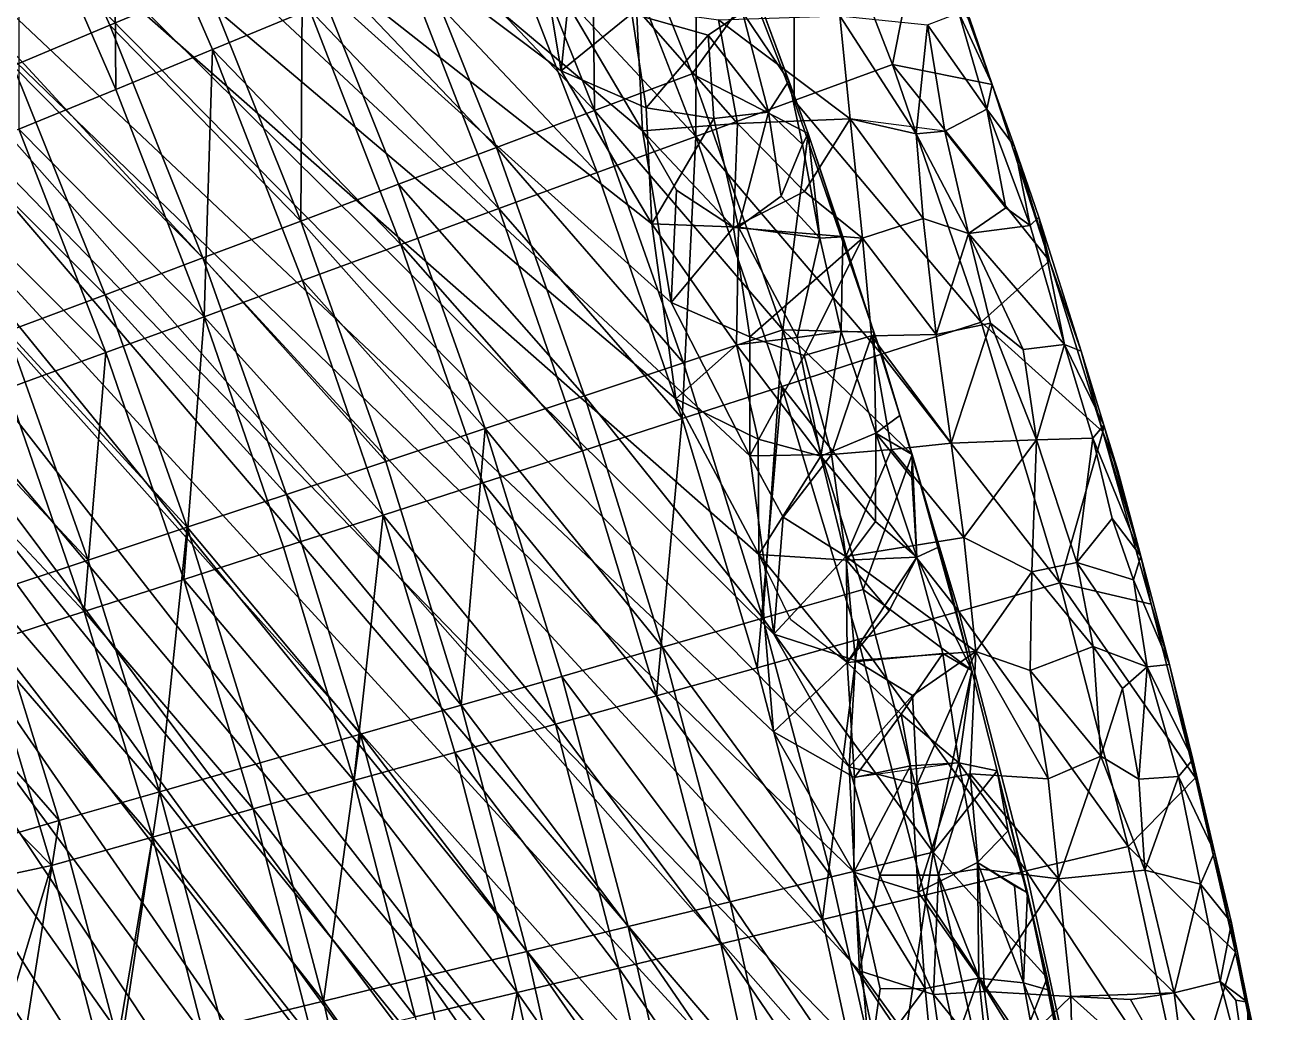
# Model space of a CAD drawing. Header units: metres. Extents: x -30 to 13953, y 0 to 4840.
# Drawn here: x 13558.2 to 13916.6, y 2838.6 to 3122.6 of the extents above; entities that cross this region are included whole.
import ezdxf

# ---------------------------------------------------------------- set-up
doc = ezdxf.new("R2010")
doc.units = ezdxf.units.M
doc.layers.add('SCOCCA', color=7, linetype='Continuous')

msp = doc.modelspace()

# ---------------------------------------------------------------- linework, layer by layer
at = {"layer": 'SCOCCA'}
for points in [[(13025, 3690, 1250), (13846.4, 2399.1, 1367), (13025, 1150, 1250)], [(13025, 3690, 1250), (13709.6, 3136.6, 1347.5), (13735.8, 3092.2, 1351.7)], [(13025, 3690, 1250), (13735.8, 3092.2, 1351.7), (13744, 3042.8, 1352.4)], [(13025, 3690, 1250), (13744, 3042.8, 1352.4), (13766.7, 2998.7, 1356.1)], [(13025, 3690, 1250), (13766.7, 2998.7, 1356.1), (13773.6, 2947.3, 1356.6)], [(13025, 3690, 1250), (13773.6, 2947.3, 1356.6), (13795.2, 2909.2, 1360.5)], [(13025, 3690, 1250), (13798.2, 2850.5, 1360.1), (13808.7, 2801.7, 1361.6)], [(13025, 3690, 1250), (13808.7, 2801.7, 1361.6), (13825.8, 2753.2, 1364.5)], [(13025, 3690, 1250), (13795.2, 2909.2, 1360.5), (13798.2, 2850.5, 1360.1)], [(13025, 3690, 1250), (13832.4, 2653.8, 1365), (13837.8, 2604.1, 1365.7)], [(13025, 3690, 1250), (13837.8, 2604.1, 1365.7), (13847.3, 2561.8, 1367.4)], [(13025, 3690, 1250), (13832.9, 2695.7, 1365.3), (13832.4, 2653.8, 1365)], [(13025, 3690, 1250), (13825.8, 2753.2, 1364.5), (13832.9, 2695.7, 1365.3)], [(13025, 3690, 1250), (13846.2, 2454.6, 1366.9), (13846.4, 2399.1, 1367)], [(13025, 3690, 1250), (13844.7, 2504.5, 1366.7), (13846.2, 2454.6, 1366.9)], [(13025, 3690, 1250), (13847.3, 2561.8, 1367.4), (13844.7, 2504.5, 1366.7)], [(13021.1, 3629, 1305), (13021.1, 1211, 1305), (13838.8, 2419.9, 1421.4)], [(13021.1, 3629, 1305), (13712.4, 3109.4, 1403.4), (13704.2, 3158.2, 1403.3)], [(13021.1, 3629, 1305), (13738.5, 3065.4, 1408.1), (13712.4, 3109.4, 1403.4)], [(13021.1, 3629, 1305), (13745.4, 3015.1, 1408.2), (13738.5, 3065.4, 1408.1)], [(13021.1, 3629, 1305), (13769.3, 2970.3, 1412.5), (13745.4, 3015.1, 1408.2)], [(13021.1, 3629, 1305), (13773.5, 2919.2, 1412.2), (13769.3, 2970.3, 1412.5)], [(13021.1, 3629, 1305), (13796.6, 2878.9, 1417.4), (13773.5, 2919.2, 1412.2)], [(13021.1, 3629, 1305), (13806.4, 2773.1, 1416.8), (13801.2, 2824.1, 1416.5)], [(13021.1, 3629, 1305), (13830, 2722.4, 1422.4), (13806.4, 2773.1, 1416.8)], [(13021.1, 3629, 1305), (13801.2, 2824.1, 1416.5), (13796.6, 2878.9, 1417.4)], [(13021.1, 3629, 1305), (13838.8, 2419.9, 1421.4), (13838, 2475.4, 1421.3)], [(13021.1, 3629, 1305), (13838, 2475.4, 1421.3), (13835.9, 2525.3, 1421)], [(13021.1, 3629, 1305), (13835.9, 2525.3, 1421), (13835.5, 2576, 1421.2)], [(13021.1, 3629, 1305), (13835.5, 2576, 1421.2), (13833.3, 2629.9, 1421.1)], [(13021.1, 3629, 1305), (13833.3, 2629.9, 1421.1), (13829.8, 2665.5, 1420.8)], [(13021.1, 3629, 1305), (13829.8, 2665.5, 1420.8), (13830, 2722.4, 1422.4)], [(13582.6, 3122.6, 2825.1), (13554.8, 3110.9, 3055.3), (13553.1, 3188.5, 2825.1)], [(13610.3, 3134.3, 2595), (13582.6, 3122.6, 2825.1), (13553.1, 3188.5, 2825.1)], [(13779.3, 3184.3, 1679.1), (13751.4, 3172.9, 1909.4), (13779.4, 3100.9, 1909.4)], [(13807.7, 3111.3, 1679.1), (13779.3, 3184.3, 1679.1), (13779.4, 3100.9, 1909.4)], [(13807.7, 3111.3, 1679.1), (13817.1, 3158.6, 1473.4), (13779.3, 3184.3, 1679.1)], [(13583.7, 3181, 3061.2), (13556.3, 3168.5, 3291.6), (13584.3, 3104.1, 3291.6)], [(13612.1, 3115.6, 3061.2), (13583.7, 3181, 3061.2), (13584.3, 3104.1, 3291.6)], [(13640, 3127.1, 2830.9), (13583.7, 3181, 3061.2), (13612.1, 3115.6, 3061.2)], [(13721.1, 3181.2, 1674.5), (13722, 3098, 1904.7), (13693.4, 3169.5, 1904.7)], [(13750.1, 3108.6, 1674.5), (13722, 3098, 1904.7), (13721.1, 3181.2, 1674.5)], [(13750.1, 3108.6, 1674.5), (13721.1, 3181.2, 1674.5), (13767.9, 3133.5, 1472.7)], [(13751.4, 3172.9, 1909.4), (13723.6, 3161.4, 2139.8), (13751.1, 3090.5, 2139.8)], [(13779.4, 3100.9, 1909.4), (13751.4, 3172.9, 1909.4), (13751.1, 3090.5, 2139.8)], [(13722, 3098, 1904.7), (13665.7, 3157.7, 2134.8), (13693.4, 3169.5, 1904.7)], [(13584.3, 3104.1, 3291.6), (13556.3, 3168.5, 3291.6), (13556.4, 3092.7, 3521.9)], [(13751.1, 3090.5, 2139.8), (13723.6, 3161.4, 2139.8), (13695.7, 3150, 2370.1)], [(13704.2, 3158.2, 1403.3), (13712.4, 3109.4, 1403.4), (13715.1, 3135.3, 1404.9)], [(13807.7, 3111.3, 1679.1), (13836.4, 3105.5, 1481.2), (13817.1, 3158.6, 1473.4)], [(13829.9, 3124.6, 1469.8), (13817.1, 3158.6, 1473.4), (13836.4, 3105.5, 1481.2)], [(13693.8, 3087.4, 2134.8), (13638, 3146, 2364.9), (13665.7, 3157.7, 2134.8)], [(13722, 3098, 1904.7), (13693.8, 3087.4, 2134.8), (13665.7, 3157.7, 2134.8)], [(13722.8, 3080.2, 2370.1), (13695.7, 3150, 2370.1), (13667.8, 3138.5, 2600.5)], [(13751.1, 3090.5, 2139.8), (13695.7, 3150, 2370.1), (13722.8, 3080.2, 2370.1)], [(13638, 3146, 2364.9), (13637.5, 3066.2, 2595), (13610.3, 3134.3, 2595)], [(13665.6, 3076.8, 2364.9), (13637.5, 3066.2, 2595), (13638, 3146, 2364.9)], [(13693.8, 3087.4, 2134.8), (13665.6, 3076.8, 2364.9), (13638, 3146, 2364.9)], [(13694.5, 3069.8, 2600.5), (13667.8, 3138.5, 2600.5), (13640, 3127.1, 2830.9)], [(13722.8, 3080.2, 2370.1), (13667.8, 3138.5, 2600.5), (13694.5, 3069.8, 2600.5)], [(13734.1, 3127.4, 1352.9), (13735.8, 3092.2, 1351.7), (13709.6, 3136.6, 1347.5)], [(13637.5, 3066.2, 2595), (13582.6, 3122.6, 2825.1), (13610.3, 3134.3, 2595)], [(13732.7, 3125.9, 1412.3), (13715.1, 3135.3, 1404.9), (13712.4, 3109.4, 1403.4)], [(13750.1, 3108.6, 1674.5), (13767.9, 3133.5, 1472.7), (13783.4, 3091.4, 1474.3)], [(13764.6, 3126.3, 1446.9), (13777.9, 3106.6, 1469), (13767.9, 3133.5, 1472.7)], [(13777.9, 3106.6, 1469), (13783.4, 3091.4, 1474.3), (13767.9, 3133.5, 1472.7)], [(13666.3, 3059.5, 2830.9), (13640, 3127.1, 2830.9), (13612.1, 3115.6, 3061.2)], [(13694.5, 3069.8, 2600.5), (13640, 3127.1, 2830.9), (13666.3, 3059.5, 2830.9)], [(13736.8, 3098.8, 1410.2), (13732.7, 3125.9, 1412.3), (13712.4, 3109.4, 1403.4)], [(13764.6, 3126.3, 1446.9), (13732.7, 3125.9, 1412.3), (13754.7, 3119.7, 1427)], [(13736.8, 3098.8, 1410.2), (13754.7, 3119.7, 1427), (13732.7, 3125.9, 1412.3)], [(13763.1, 3094.3, 1360.8), (13735.8, 3092.2, 1351.7), (13734.1, 3127.4, 1352.9)], [(13763.1, 3094.3, 1360.8), (13734.1, 3127.4, 1352.9), (13757.7, 3124.1, 1361.9)], [(13754.7, 3119.7, 1427), (13772, 3097.5, 1441.5), (13764.6, 3126.3, 1446.9)], [(13772, 3097.5, 1441.5), (13777.9, 3106.6, 1469), (13764.6, 3126.3, 1446.9)], [(13817.8, 3122.7, 1420.5), (13826.8, 3126.1, 1449.7), (13834.8, 3098.4, 1443.1)], [(13834.8, 3098.4, 1443.1), (13826.8, 3126.1, 1449.7), (13836.4, 3105.5, 1481.2)], [(13836.4, 3105.5, 1481.2), (13826.8, 3126.1, 1449.7), (13829.9, 3124.6, 1469.8)], [(13609.3, 3055.6, 2825.1), (13554.8, 3110.9, 3055.3), (13582.6, 3122.6, 2825.1)], [(13637.5, 3066.2, 2595), (13609.3, 3055.6, 2825.1), (13582.6, 3122.6, 2825.1)], [(13792.6, 3125.3, 1387.6), (13795.5, 3095.6, 1381.4), (13757.7, 3124.1, 1361.9)], [(13795.5, 3095.6, 1381.4), (13763.1, 3094.3, 1360.8), (13757.7, 3124.1, 1361.9)], [(13792.6, 3125.3, 1387.6), (13814.5, 3091.3, 1399.1), (13795.5, 3095.6, 1381.4)], [(13817.8, 3122.7, 1420.5), (13814.5, 3091.3, 1399.1), (13792.6, 3125.3, 1387.6)], [(13817.8, 3122.7, 1420.5), (13822.8, 3092.1, 1412.1), (13814.5, 3091.3, 1399.1)], [(13817.8, 3122.7, 1420.5), (13834.8, 3098.4, 1443.1), (13822.8, 3092.1, 1412.1)], [(13756.3, 3095.7, 1421.8), (13754.7, 3119.7, 1427), (13736.8, 3098.8, 1410.2)], [(13754.7, 3119.7, 1427), (13756.3, 3095.7, 1421.8), (13772, 3097.5, 1441.5)], [(13612.1, 3115.6, 3061.2), (13584.3, 3104.1, 3291.6), (13609.7, 3038.7, 3291.6)], [(13638, 3049.1, 3061.2), (13612.1, 3115.6, 3061.2), (13609.7, 3038.7, 3291.6)], [(13666.3, 3059.5, 2830.9), (13612.1, 3115.6, 3061.2), (13638, 3049.1, 3061.2)], [(13581.2, 3045, 3055.3), (13527.1, 3099.2, 3285.4), (13554.8, 3110.9, 3055.3)], [(13609.3, 3055.6, 2825.1), (13581.2, 3045, 3055.3), (13554.8, 3110.9, 3055.3)], [(13736.8, 3098.8, 1410.2), (13712.4, 3109.4, 1403.4), (13738.5, 3065.4, 1408.1)], [(13776.2, 3034.9, 1674.5), (13722, 3098, 1904.7), (13750.1, 3108.6, 1674.5)], [(13776.2, 3034.9, 1674.5), (13750.1, 3108.6, 1674.5), (13783.4, 3091.4, 1474.3)], [(13833.2, 3037.1, 1679.1), (13807.7, 3111.3, 1679.1), (13779.4, 3100.9, 1909.4)], [(13833.2, 3037.1, 1679.1), (13852.9, 3054.8, 1493.6), (13807.7, 3111.3, 1679.1)], [(13807.7, 3111.3, 1679.1), (13852.9, 3054.8, 1493.6), (13836.4, 3105.5, 1481.2)], [(13772, 3097.5, 1441.5), (13781.8, 3088.2, 1455.9), (13777.9, 3106.6, 1469)], [(13783.4, 3091.4, 1474.3), (13777.9, 3106.6, 1469), (13781.8, 3088.2, 1455.9)], [(13834.8, 3098.4, 1443.1), (13836.4, 3105.5, 1481.2), (13842.8, 3087.7, 1472.7)], [(13842.8, 3087.7, 1472.7), (13836.4, 3105.5, 1481.2), (13852.9, 3054.8, 1493.6)], [(13609.7, 3038.7, 3291.6), (13584.3, 3104.1, 3291.6), (13556.4, 3092.7, 3521.9)], [(13804.5, 3027.9, 1909.4), (13779.4, 3100.9, 1909.4), (13751.1, 3090.5, 2139.8)], [(13833.2, 3037.1, 1679.1), (13779.4, 3100.9, 1909.4), (13804.5, 3027.9, 1909.4)], [(13581.2, 3045, 3055.3), (13553, 3034.4, 3285.4), (13527.1, 3099.2, 3285.4)], [(13747.6, 3025.4, 1904.7), (13693.8, 3087.4, 2134.8), (13722, 3098, 1904.7)], [(13776.2, 3034.9, 1674.5), (13747.6, 3025.4, 1904.7), (13722, 3098, 1904.7)], [(13756.3, 3095.7, 1421.8), (13736.8, 3098.8, 1410.2), (13738.5, 3065.4, 1408.1)], [(13763.4, 3064.5, 1420.6), (13772, 3097.5, 1441.5), (13756.3, 3095.7, 1421.8)], [(13775.7, 3073.4, 1434.6), (13772, 3097.5, 1441.5), (13763.4, 3064.5, 1420.6)], [(13781.8, 3088.2, 1455.9), (13772, 3097.5, 1441.5), (13775.7, 3073.4, 1434.6)], [(13840.3, 3070, 1431.7), (13822.8, 3092.1, 1412.1), (13834.8, 3098.4, 1443.1)], [(13840.3, 3070, 1431.7), (13834.8, 3098.4, 1443.1), (13847.3, 3064.9, 1449.2)], [(13834.8, 3098.4, 1443.1), (13842.8, 3087.7, 1472.7), (13847.3, 3064.9, 1449.2)], [(13763.1, 3094.3, 1360.8), (13762, 3064.4, 1357.8), (13735.8, 3092.2, 1351.7)], [(13763.4, 3064.5, 1420.6), (13756.3, 3095.7, 1421.8), (13738.5, 3065.4, 1408.1)], [(13782.4, 3074.7, 1367.7), (13762, 3064.4, 1357.8), (13763.1, 3094.3, 1360.8)], [(13782.4, 3074.7, 1367.7), (13763.1, 3094.3, 1360.8), (13795.5, 3095.6, 1381.4)], [(13799.1, 3061.3, 1376.5), (13782.4, 3074.7, 1367.7), (13795.5, 3095.6, 1381.4)], [(13816.5, 3066.9, 1393), (13799.1, 3061.3, 1376.5), (13795.5, 3095.6, 1381.4)], [(13814.5, 3091.3, 1399.1), (13816.5, 3066.9, 1393), (13795.5, 3095.6, 1381.4)], [(13822.8, 3092.1, 1412.1), (13795.5, 3095.6, 1381.4), (13814.5, 3091.3, 1399.1)], [(13581.4, 3028.4, 3521.9), (13556.4, 3092.7, 3521.9), (13528.6, 3081.2, 3752.3)], [(13609.7, 3038.7, 3291.6), (13556.4, 3092.7, 3521.9), (13581.4, 3028.4, 3521.9)], [(13751.1, 3090.5, 2139.8), (13722.8, 3080.2, 2370.1), (13747.2, 3009.4, 2370.1)], [(13745.6, 3075.1, 1353.2), (13744, 3042.8, 1352.4), (13735.8, 3092.2, 1351.7)], [(13735.8, 3092.2, 1351.7), (13762, 3064.4, 1357.8), (13745.6, 3075.1, 1353.2)], [(13775.9, 3018.6, 2139.8), (13751.1, 3090.5, 2139.8), (13747.2, 3009.4, 2370.1)], [(13804.5, 3027.9, 1909.4), (13751.1, 3090.5, 2139.8), (13775.9, 3018.6, 2139.8)], [(13776.2, 3034.9, 1674.5), (13783.4, 3091.4, 1474.3), (13802.3, 3034.2, 1473.5)], [(13786.8, 3061.3, 1447.7), (13783.4, 3091.4, 1474.3), (13781.8, 3088.2, 1455.9)], [(13793.4, 3061.7, 1469.9), (13802.3, 3034.2, 1473.5), (13783.4, 3091.4, 1474.3)], [(13793.4, 3061.7, 1469.9), (13783.4, 3091.4, 1474.3), (13786.8, 3061.3, 1447.7)], [(13822.8, 3092.1, 1412.1), (13829.6, 3062.6, 1408.2), (13814.5, 3091.3, 1399.1)], [(13829.6, 3062.6, 1408.2), (13816.5, 3066.9, 1393), (13814.5, 3091.3, 1399.1)], [(13829.6, 3062.6, 1408.2), (13822.8, 3092.1, 1412.1), (13840.3, 3070, 1431.7)], [(13719.1, 3015.9, 2134.8), (13665.6, 3076.8, 2364.9), (13693.8, 3087.4, 2134.8)], [(13747.6, 3025.4, 1904.7), (13719.1, 3015.9, 2134.8), (13693.8, 3087.4, 2134.8)], [(13781.8, 3088.2, 1455.9), (13775.7, 3073.4, 1434.6), (13786.8, 3061.3, 1447.7)], [(13847.3, 3064.9, 1449.2), (13842.8, 3087.7, 1472.7), (13849.8, 3067.3, 1472.2)], [(13849.8, 3067.3, 1472.2), (13842.8, 3087.7, 1472.7), (13852.9, 3054.8, 1493.6)], [(13581.4, 3028.4, 3521.9), (13528.6, 3081.2, 3752.3), (13553.1, 3018, 3752.3)], [(13747.2, 3009.4, 2370.1), (13722.8, 3080.2, 2370.1), (13694.5, 3069.8, 2600.5)], [(13690.5, 3006.5, 2364.9), (13637.5, 3066.2, 2595), (13665.6, 3076.8, 2364.9)], [(13719.1, 3015.9, 2134.8), (13690.5, 3006.5, 2364.9), (13665.6, 3076.8, 2364.9)], [(13762, 3064.4, 1357.8), (13744, 3042.8, 1352.4), (13745.6, 3075.1, 1353.2)], [(13799.1, 3061.3, 1376.5), (13762, 3064.4, 1357.8), (13782.4, 3074.7, 1367.7)], [(13763.4, 3064.5, 1420.6), (13786.8, 3061.3, 1447.7), (13775.7, 3073.4, 1434.6)], [(13718.5, 3000.1, 2600.5), (13694.5, 3069.8, 2600.5), (13666.3, 3059.5, 2830.9)], [(13747.2, 3009.4, 2370.1), (13694.5, 3069.8, 2600.5), (13718.5, 3000.1, 2600.5)], [(13840.3, 3070, 1431.7), (13847.3, 3064.9, 1449.2), (13829.6, 3062.6, 1408.2)], [(13662, 2997, 2595), (13609.3, 3055.6, 2825.1), (13637.5, 3066.2, 2595)], [(13690.5, 3006.5, 2364.9), (13662, 2997, 2595), (13637.5, 3066.2, 2595)], [(13738.5, 3065.4, 1408.1), (13745.4, 3015.1, 1408.2), (13762.8, 3030.6, 1414.9)], [(13738.5, 3065.4, 1408.1), (13762.8, 3030.6, 1414.9), (13763.4, 3064.5, 1420.6)], [(13816.5, 3066.9, 1393), (13820.3, 3033.6, 1387.7), (13799.1, 3061.3, 1376.5)], [(13829.6, 3062.6, 1408.2), (13820.3, 3033.6, 1387.7), (13816.5, 3066.9, 1393)], [(13857.2, 3030.7, 1447.4), (13829.6, 3062.6, 1408.2), (13847.3, 3064.9, 1449.2)], [(13857.2, 3030.7, 1447.4), (13847.3, 3064.9, 1449.2), (13849.8, 3067.3, 1472.2)], [(13857.2, 3030.7, 1447.4), (13849.8, 3067.3, 1472.2), (13862, 3028.8, 1474.3)], [(13862, 3028.8, 1474.3), (13849.8, 3067.3, 1472.2), (13852.9, 3054.8, 1493.6)], [(13766.7, 3032.9, 1357.3), (13744, 3042.8, 1352.4), (13762, 3064.4, 1357.8)], [(13799.1, 3061.3, 1376.5), (13766.7, 3032.9, 1357.3), (13762, 3064.4, 1357.8)], [(13780.3, 3032.7, 1426.5), (13763.4, 3064.5, 1420.6), (13762.8, 3030.6, 1414.9)], [(13786.8, 3061.3, 1447.7), (13763.4, 3064.5, 1420.6), (13780.3, 3032.7, 1426.5)], [(13799.1, 3061.3, 1376.5), (13782.3, 3027.5, 1362.2), (13766.7, 3032.9, 1357.3)], [(13792.9, 3034.4, 1444.1), (13786.8, 3061.3, 1447.7), (13780.3, 3032.7, 1426.5)], [(13799.1, 3061.3, 1376.5), (13801.7, 3033.2, 1373.1), (13782.3, 3027.5, 1362.2)], [(13786.8, 3061.3, 1447.7), (13792.9, 3034.4, 1444.1), (13793.4, 3061.7, 1469.9)], [(13802.3, 3034.2, 1473.5), (13793.4, 3061.7, 1469.9), (13792.9, 3034.4, 1444.1)], [(13799.1, 3061.3, 1376.5), (13820.3, 3033.6, 1387.7), (13801.7, 3033.2, 1373.1)], [(13835.9, 3036.8, 1406.1), (13820.3, 3033.6, 1387.7), (13829.6, 3062.6, 1408.2)], [(13845.3, 3029.3, 1417.7), (13835.9, 3036.8, 1406.1), (13829.6, 3062.6, 1408.2)], [(13845.3, 3029.3, 1417.7), (13829.6, 3062.6, 1408.2), (13857.2, 3030.7, 1447.4)], [(13689.9, 2990.9, 2830.9), (13666.3, 3059.5, 2830.9), (13638, 3049.1, 3061.2)], [(13718.5, 3000.1, 2600.5), (13666.3, 3059.5, 2830.9), (13689.9, 2990.9, 2830.9)], [(13633.4, 2987.5, 2825.1), (13581.2, 3045, 3055.3), (13609.3, 3055.6, 2825.1)], [(13662, 2997, 2595), (13633.4, 2987.5, 2825.1), (13609.3, 3055.6, 2825.1)], [(13833.2, 3037.1, 1679.1), (13868.2, 3005.6, 1495.6), (13852.9, 3054.8, 1493.6)], [(13862, 3028.8, 1474.3), (13852.9, 3054.8, 1493.6), (13868.2, 3005.6, 1495.6)], [(13661.2, 2981.6, 3061.2), (13638, 3049.1, 3061.2), (13609.7, 3038.7, 3291.6)], [(13689.9, 2990.9, 2830.9), (13638, 3049.1, 3061.2), (13661.2, 2981.6, 3061.2)], [(13604.8, 2978.1, 3055.3), (13553, 3034.4, 3285.4), (13581.2, 3045, 3055.3)], [(13633.4, 2987.5, 2825.1), (13604.8, 2978.1, 3055.3), (13581.2, 3045, 3055.3)], [(13766.7, 3032.9, 1357.3), (13766.7, 2998.7, 1356.1), (13744, 3042.8, 1352.4)], [(13609.7, 3038.7, 3291.6), (13581.4, 3028.4, 3521.9), (13603.9, 2963.1, 3521.9)], [(13632.5, 2972.4, 3291.6), (13609.7, 3038.7, 3291.6), (13603.9, 2963.1, 3521.9)], [(13661.2, 2981.6, 3061.2), (13609.7, 3038.7, 3291.6), (13632.5, 2972.4, 3291.6)], [(13855.8, 2962.1, 1679.1), (13833.2, 3037.1, 1679.1), (13804.5, 3027.9, 1909.4)], [(13835.9, 3036.8, 1406.1), (13824.6, 3002.3, 1384.4), (13820.3, 3033.6, 1387.7)], [(13849.1, 3003.3, 1412.1), (13824.6, 3002.3, 1384.4), (13835.9, 3036.8, 1406.1)], [(13855.8, 2962.1, 1679.1), (13868.2, 3005.6, 1495.6), (13833.2, 3037.1, 1679.1)], [(13849.1, 3003.3, 1412.1), (13835.9, 3036.8, 1406.1), (13845.3, 3029.3, 1417.7)], [(13576.3, 2968.6, 3285.4), (13524.8, 3023.8, 3515.5), (13553, 3034.4, 3285.4)], [(13604.8, 2978.1, 3055.3), (13576.3, 2968.6, 3285.4), (13553, 3034.4, 3285.4)], [(13776.2, 3034.9, 1674.5), (13770.4, 2951.9, 1904.7), (13747.6, 3025.4, 1904.7)], [(13780.3, 3032.7, 1426.5), (13762.8, 3030.6, 1414.9), (13787.1, 2998.6, 1424.9)], [(13782.3, 3027.5, 1362.2), (13766.7, 2998.7, 1356.1), (13766.7, 3032.9, 1357.3)], [(13799.3, 2960.2, 1674.5), (13770.4, 2951.9, 1904.7), (13776.2, 3034.9, 1674.5)], [(13799.3, 2960.2, 1674.5), (13776.2, 3034.9, 1674.5), (13813.4, 2999, 1477.6)], [(13776.2, 3034.9, 1674.5), (13802.3, 3034.2, 1473.5), (13813.4, 2999, 1477.6)], [(13792.9, 3034.4, 1444.1), (13780.3, 3032.7, 1426.5), (13787.1, 2998.6, 1424.9)], [(13801.7, 3033.2, 1373.1), (13790.2, 2999, 1363.1), (13782.3, 3027.5, 1362.2)], [(13792.9, 3034.4, 1444.1), (13787.1, 2998.6, 1424.9), (13802.9, 3005.2, 1446.6)], [(13807.4, 3000.5, 1371.7), (13790.2, 2999, 1363.1), (13801.7, 3033.2, 1373.1)], [(13802.9, 3005.2, 1446.6), (13802.3, 3034.2, 1473.5), (13792.9, 3034.4, 1444.1)], [(13824.6, 3002.3, 1384.4), (13801.7, 3033.2, 1373.1), (13820.3, 3033.6, 1387.7)], [(13824.6, 3002.3, 1384.4), (13807.4, 3000.5, 1371.7), (13801.7, 3033.2, 1373.1)], [(13802.3, 3034.2, 1473.5), (13802.9, 3005.2, 1446.6), (13809.8, 3010.3, 1469.4)], [(13813.4, 2999, 1477.6), (13802.3, 3034.2, 1473.5), (13809.8, 3010.3, 1469.4)], [(13769.1, 3003.5, 1414.8), (13762.8, 3030.6, 1414.9), (13745.4, 3015.1, 1408.2)], [(13769.1, 3003.5, 1414.8), (13787.1, 2998.6, 1424.9), (13762.8, 3030.6, 1414.9)], [(13849.1, 3003.3, 1412.1), (13845.3, 3029.3, 1417.7), (13857.2, 3030.7, 1447.4)], [(13857.2, 3030.7, 1447.4), (13865.3, 3003.7, 1448.3), (13849.1, 3003.3, 1412.1)], [(13865.3, 3003.7, 1448.3), (13857.2, 3030.7, 1447.4), (13868.5, 3007.5, 1475.2)], [(13857.2, 3030.7, 1447.4), (13862, 3028.8, 1474.3), (13868.5, 3007.5, 1475.2)], [(13581.4, 3028.4, 3521.9), (13553.1, 3018, 3752.3), (13575.2, 2953.9, 3752.3)], [(13603.9, 2963.1, 3521.9), (13581.4, 3028.4, 3521.9), (13575.2, 2953.9, 3752.3)], [(13770.4, 2951.9, 1904.7), (13719.1, 3015.9, 2134.8), (13747.6, 3025.4, 1904.7)], [(13790.2, 2999, 1363.1), (13766.7, 2998.7, 1356.1), (13782.3, 3027.5, 1362.2)], [(13826.8, 2953.9, 1909.4), (13804.5, 3027.9, 1909.4), (13775.9, 3018.6, 2139.8)], [(13855.8, 2962.1, 1679.1), (13804.5, 3027.9, 1909.4), (13826.8, 2953.9, 1909.4)], [(13862, 3028.8, 1474.3), (13868.2, 3005.6, 1495.6), (13868.5, 3007.5, 1475.2)], [(13576.3, 2968.6, 3285.4), (13547.7, 2959.1, 3515.5), (13524.8, 3023.8, 3515.5)], [(13775.9, 3018.6, 2139.8), (13747.2, 3009.4, 2370.1), (13768.8, 2937.7, 2370.1)], [(13797.8, 2945.8, 2139.8), (13775.9, 3018.6, 2139.8), (13768.8, 2937.7, 2370.1)], [(13826.8, 2953.9, 1909.4), (13775.9, 3018.6, 2139.8), (13797.8, 2945.8, 2139.8)], [(13575.2, 2953.9, 3752.3), (13553.1, 3018, 3752.3), (13524.8, 3007.6, 3982.6)], [(13741.5, 2943.6, 2134.8), (13690.5, 3006.5, 2364.9), (13719.1, 3015.9, 2134.8)], [(13770.4, 2951.9, 1904.7), (13741.5, 2943.6, 2134.8), (13719.1, 3015.9, 2134.8)], [(13769.1, 3003.5, 1414.8), (13745.4, 3015.1, 1408.2), (13769.3, 2970.3, 1412.5)], [(13575.2, 2953.9, 3752.3), (13524.8, 3007.6, 3982.6), (13546.6, 2944.6, 3982.6)], [(13747.2, 3009.4, 2370.1), (13718.5, 3000.1, 2600.5), (13739.8, 2929.6, 2600.5)], [(13768.8, 2937.7, 2370.1), (13747.2, 3009.4, 2370.1), (13739.8, 2929.6, 2600.5)], [(13813.4, 2999, 1477.6), (13809.8, 3010.3, 1469.4), (13802.9, 3005.2, 1446.6)], [(13868.5, 3007.5, 1475.2), (13879.1, 2969.8, 1475.9), (13865.3, 3003.7, 1448.3)], [(13872.5, 2994.4, 1480.1), (13868.5, 3007.5, 1475.2), (13868.2, 3005.6, 1495.6)], [(13879.1, 2969.8, 1475.9), (13868.5, 3007.5, 1475.2), (13872.5, 2994.4, 1480.1)], [(13690.5, 3006.5, 2364.9), (13683.6, 2926.9, 2595), (13662, 2997, 2595)], [(13712.6, 2935.2, 2364.9), (13683.6, 2926.9, 2595), (13690.5, 3006.5, 2364.9)], [(13741.5, 2943.6, 2134.8), (13712.6, 2935.2, 2364.9), (13690.5, 3006.5, 2364.9)], [(13787.1, 2998.6, 1424.9), (13802.8, 2979.8, 1435.2), (13802.9, 3005.2, 1446.6)], [(13814.7, 2969.5, 1449.5), (13802.9, 3005.2, 1446.6), (13802.8, 2979.8, 1435.2)], [(13814.7, 2969.5, 1449.5), (13813.3, 2992.4, 1461.2), (13802.9, 3005.2, 1446.6)], [(13813.4, 2999, 1477.6), (13802.9, 3005.2, 1446.6), (13813.3, 2992.4, 1461.2)], [(13855.8, 2962.1, 1679.1), (13882.1, 2956, 1497.5), (13868.2, 3005.6, 1495.6)], [(13879.1, 2969.8, 1475.9), (13868.2, 3005.6, 1495.6), (13882.1, 2956, 1497.5)], [(13879.1, 2969.8, 1475.9), (13872.5, 2994.4, 1480.1), (13868.2, 3005.6, 1495.6)], [(13787.1, 2998.6, 1424.9), (13769.1, 3003.5, 1414.8), (13769.3, 2970.3, 1412.5)], [(13790.2, 2999, 1363.1), (13807.4, 3000.5, 1371.7), (13794.3, 2969.7, 1362.8)], [(13828.2, 2975.2, 1382.3), (13794.3, 2969.7, 1362.8), (13807.4, 3000.5, 1371.7)], [(13828.2, 2975.2, 1382.3), (13807.4, 3000.5, 1371.7), (13824.6, 3002.3, 1384.4)], [(13828.2, 2975.2, 1382.3), (13824.6, 3002.3, 1384.4), (13849.1, 3003.3, 1412.1)], [(13849.1, 3003.3, 1412.1), (13847.8, 2965.3, 1397.4), (13828.2, 2975.2, 1382.3)], [(13860.7, 2968, 1415.7), (13847.8, 2965.3, 1397.4), (13849.1, 3003.3, 1412.1)], [(13865.3, 3003.7, 1448.3), (13860.7, 2968, 1415.7), (13849.1, 3003.3, 1412.1)], [(13870.9, 2980.6, 1444.4), (13860.7, 2968, 1415.7), (13865.3, 3003.7, 1448.3)], [(13879.1, 2969.8, 1475.9), (13870.9, 2980.6, 1444.4), (13865.3, 3003.7, 1448.3)], [(13683.6, 2926.9, 2595), (13633.4, 2987.5, 2825.1), (13662, 2997, 2595)], [(13739.8, 2929.6, 2600.5), (13718.5, 3000.1, 2600.5), (13689.9, 2990.9, 2830.9)], [(13790.2, 2999, 1363.1), (13776.3, 2981, 1357.6), (13766.7, 2998.7, 1356.1)], [(13776.3, 2981, 1357.6), (13773.6, 2947.3, 1356.6), (13766.7, 2998.7, 1356.1)], [(13794.5, 2968.6, 1425), (13787.1, 2998.6, 1424.9), (13769.3, 2970.3, 1412.5)], [(13790.2, 2999, 1363.1), (13794.3, 2969.7, 1362.8), (13776.3, 2981, 1357.6)], [(13802.8, 2979.8, 1435.2), (13787.1, 2998.6, 1424.9), (13794.5, 2968.6, 1425)], [(13799.3, 2960.2, 1674.5), (13813.4, 2999, 1477.6), (13830.5, 2936.9, 1476.6)], [(13813.4, 2999, 1477.6), (13813.3, 2992.4, 1461.2), (13814.7, 2969.5, 1449.5)], [(13821.1, 2972.5, 1474.6), (13830.5, 2936.9, 1476.6), (13813.4, 2999, 1477.6)], [(13813.4, 2999, 1477.6), (13814.7, 2969.5, 1449.5), (13821.1, 2972.5, 1474.6)], [(13710.8, 2921.4, 2830.9), (13689.9, 2990.9, 2830.9), (13661.2, 2981.6, 3061.2)], [(13739.8, 2929.6, 2600.5), (13689.9, 2990.9, 2830.9), (13710.8, 2921.4, 2830.9)], [(13654.7, 2918.6, 2825.1), (13604.8, 2978.1, 3055.3), (13633.4, 2987.5, 2825.1)], [(13683.6, 2926.9, 2595), (13654.7, 2918.6, 2825.1), (13633.4, 2987.5, 2825.1)], [(13661.2, 2981.6, 3061.2), (13632.5, 2972.4, 3291.6), (13652.8, 2905.2, 3291.6)], [(13681.8, 2913.3, 3061.2), (13661.2, 2981.6, 3061.2), (13652.8, 2905.2, 3291.6)], [(13710.8, 2921.4, 2830.9), (13661.2, 2981.6, 3061.2), (13681.8, 2913.3, 3061.2)], [(13794.3, 2969.7, 1362.8), (13773.6, 2947.3, 1356.6), (13776.3, 2981, 1357.6)], [(13814.7, 2969.5, 1449.5), (13802.8, 2979.8, 1435.2), (13794.5, 2968.6, 1425)], [(13870.9, 2980.6, 1444.4), (13877, 2963, 1450.2), (13860.7, 2968, 1415.7)], [(13877, 2963, 1450.2), (13870.9, 2980.6, 1444.4), (13879.1, 2969.8, 1475.9)], [(13604.8, 2978.1, 3055.3), (13596.9, 2902, 3285.4), (13576.3, 2968.6, 3285.4)], [(13625.8, 2910.3, 3055.3), (13596.9, 2902, 3285.4), (13604.8, 2978.1, 3055.3)], [(13654.7, 2918.6, 2825.1), (13625.8, 2910.3, 3055.3), (13604.8, 2978.1, 3055.3)], [(13831.7, 2942.4, 1379.2), (13794.3, 2969.7, 1362.8), (13828.2, 2975.2, 1382.3)], [(13847.8, 2965.3, 1397.4), (13831.7, 2942.4, 1379.2), (13828.2, 2975.2, 1382.3)], [(13652.8, 2905.2, 3291.6), (13632.5, 2972.4, 3291.6), (13603.9, 2963.1, 3521.9)], [(13821.1, 2972.5, 1474.6), (13814.7, 2969.5, 1449.5), (13830.5, 2936.9, 1476.6)], [(13596.9, 2902, 3285.4), (13547.7, 2959.1, 3515.5), (13576.3, 2968.6, 3285.4)], [(13769.3, 2970.3, 1412.5), (13773.5, 2919.2, 1412.2), (13794.7, 2939.2, 1421.4)], [(13769.3, 2970.3, 1412.5), (13794.7, 2939.2, 1421.4), (13778.5, 2951.5, 1414.2)], [(13794.5, 2968.6, 1425), (13769.3, 2970.3, 1412.5), (13794.7, 2939.2, 1421.4)], [(13797.1, 2939.8, 1362.1), (13773.6, 2947.3, 1356.6), (13794.3, 2969.7, 1362.8)], [(13831.7, 2942.4, 1379.2), (13797.1, 2939.8, 1362.1), (13794.3, 2969.7, 1362.8)], [(13814.7, 2969.5, 1449.5), (13794.5, 2968.6, 1425), (13806.7, 2954.1, 1432.3)], [(13794.7, 2939.2, 1421.4), (13806.7, 2954.1, 1432.3), (13794.5, 2968.6, 1425)], [(13814.7, 2969.5, 1449.5), (13806.7, 2954.1, 1432.3), (13794.7, 2939.2, 1421.4)], [(13814.7, 2969.5, 1449.5), (13794.7, 2939.2, 1421.4), (13822.2, 2941.8, 1450.1)], [(13822.2, 2941.8, 1450.1), (13830.5, 2936.9, 1476.6), (13814.7, 2969.5, 1449.5)], [(13860.7, 2968, 1415.7), (13865.4, 2943.8, 1413.5), (13847.8, 2965.3, 1397.4)], [(13860.7, 2968, 1415.7), (13881, 2937.9, 1442), (13865.4, 2943.8, 1413.5)], [(13877, 2963, 1450.2), (13881, 2937.9, 1442), (13860.7, 2968, 1415.7)], [(13887.4, 2938.6, 1476.3), (13877, 2963, 1450.2), (13879.1, 2969.8, 1475.9)], [(13887.4, 2938.6, 1476.3), (13879.1, 2969.8, 1475.9), (13882.1, 2956, 1497.5)], [(13847.8, 2965.3, 1397.4), (13847.3, 2936.9, 1390.5), (13831.7, 2942.4, 1379.2)], [(13847.8, 2965.3, 1397.4), (13865.4, 2943.8, 1413.5), (13847.3, 2936.9, 1390.5)], [(13623.8, 2897.1, 3521.9), (13603.9, 2963.1, 3521.9), (13575.2, 2953.9, 3752.3)], [(13652.8, 2905.2, 3291.6), (13603.9, 2963.1, 3521.9), (13623.8, 2897.1, 3521.9)], [(13875.5, 2886.2, 1679.1), (13855.8, 2962.1, 1679.1), (13826.8, 2953.9, 1909.4)], [(13875.5, 2886.2, 1679.1), (13894.9, 2906, 1499.2), (13855.8, 2962.1, 1679.1)], [(13855.8, 2962.1, 1679.1), (13894.9, 2906, 1499.2), (13882.1, 2956, 1497.5)], [(13887.4, 2938.6, 1476.3), (13881, 2937.9, 1442), (13877, 2963, 1450.2)], [(13568, 2893.7, 3515.5), (13519.1, 2949.7, 3745.6), (13547.7, 2959.1, 3515.5)], [(13596.9, 2902, 3285.4), (13568, 2893.7, 3515.5), (13547.7, 2959.1, 3515.5)], [(13819.4, 2884.6, 1674.5), (13770.4, 2951.9, 1904.7), (13799.3, 2960.2, 1674.5)], [(13819.4, 2884.6, 1674.5), (13799.3, 2960.2, 1674.5), (13830.5, 2936.9, 1476.6)], [(13594.8, 2888.9, 3752.3), (13575.2, 2953.9, 3752.3), (13546.6, 2944.6, 3982.6)], [(13623.8, 2897.1, 3521.9), (13575.2, 2953.9, 3752.3), (13594.8, 2888.9, 3752.3)], [(13846.2, 2879.2, 1909.4), (13826.8, 2953.9, 1909.4), (13797.8, 2945.8, 2139.8)], [(13875.5, 2886.2, 1679.1), (13826.8, 2953.9, 1909.4), (13846.2, 2879.2, 1909.4)], [(13887.4, 2938.6, 1476.3), (13882.1, 2956, 1497.5), (13894.9, 2906, 1499.2)], [(13790.2, 2877.5, 1904.7), (13741.5, 2943.6, 2134.8), (13770.4, 2951.9, 1904.7)], [(13819.4, 2884.6, 1674.5), (13790.2, 2877.5, 1904.7), (13770.4, 2951.9, 1904.7)], [(13568, 2893.7, 3515.5), (13539.1, 2885.3, 3745.6), (13519.1, 2949.7, 3745.6)], [(13797.1, 2939.8, 1362.1), (13795.2, 2909.2, 1360.5), (13773.6, 2947.3, 1356.6)], [(13565.8, 2880.8, 3982.6), (13546.6, 2944.6, 3982.6), (13520.7, 2926.5, 4213)], [(13594.8, 2888.9, 3752.3), (13546.6, 2944.6, 3982.6), (13565.8, 2880.8, 3982.6)], [(13761, 2870.3, 2134.8), (13712.6, 2935.2, 2364.9), (13741.5, 2943.6, 2134.8)], [(13790.2, 2877.5, 1904.7), (13761, 2870.3, 2134.8), (13741.5, 2943.6, 2134.8)], [(13797.8, 2945.8, 2139.8), (13768.8, 2937.7, 2370.1), (13787.6, 2865.2, 2370.1)], [(13816.9, 2872.2, 2139.8), (13797.8, 2945.8, 2139.8), (13787.6, 2865.2, 2370.1)], [(13846.2, 2879.2, 1909.4), (13797.8, 2945.8, 2139.8), (13816.9, 2872.2, 2139.8)], [(13865.4, 2943.8, 1413.5), (13867.6, 2912.2, 1406.3), (13847.3, 2936.9, 1390.5)], [(13867.6, 2912.2, 1406.3), (13865.4, 2943.8, 1413.5), (13873.9, 2931.7, 1422.5)], [(13873.9, 2931.7, 1422.5), (13865.4, 2943.8, 1413.5), (13881, 2937.9, 1442)], [(13810.2, 2924.3, 1429.2), (13822.2, 2941.8, 1450.1), (13794.7, 2939.2, 1421.4)], [(13813.5, 2929.7, 1367.3), (13795.2, 2909.2, 1360.5), (13797.1, 2939.8, 1362.1)], [(13797.1, 2939.8, 1362.1), (13831.7, 2942.4, 1379.2), (13813.5, 2929.7, 1367.3)], [(13810.2, 2924.3, 1429.2), (13826.8, 2910.3, 1445.7), (13822.2, 2941.8, 1450.1)], [(13831.7, 2942.4, 1379.2), (13814.8, 2904.1, 1366.1), (13813.5, 2929.7, 1367.3)], [(13831.7, 2942.4, 1379.2), (13830, 2907.2, 1373.6), (13814.8, 2904.1, 1366.1)], [(13822.2, 2941.8, 1450.1), (13826.8, 2910.3, 1445.7), (13830.5, 2936.9, 1476.6)], [(13852.5, 2905.7, 1389.3), (13830, 2907.2, 1373.6), (13831.7, 2942.4, 1379.2)], [(13852.5, 2905.7, 1389.3), (13831.7, 2942.4, 1379.2), (13847.3, 2936.9, 1390.5)], [(13787.6, 2865.2, 2370.1), (13768.8, 2937.7, 2370.1), (13739.8, 2929.6, 2600.5)], [(13796.8, 2906.1, 1418.9), (13794.7, 2939.2, 1421.4), (13773.5, 2919.2, 1412.2)], [(13794.7, 2939.2, 1421.4), (13796.8, 2906.1, 1418.9), (13810.2, 2924.3, 1429.2)], [(13819.4, 2884.6, 1674.5), (13830.5, 2936.9, 1476.6), (13837.8, 2908, 1475.5)], [(13837.8, 2908, 1475.5), (13830.5, 2936.9, 1476.6), (13826.8, 2910.3, 1445.7)], [(13867.6, 2912.2, 1406.3), (13852.5, 2905.7, 1389.3), (13847.3, 2936.9, 1390.5)], [(13878.6, 2905.6, 1420.4), (13873.9, 2931.7, 1422.5), (13881, 2937.9, 1442)], [(13890, 2906.4, 1445.7), (13878.6, 2905.6, 1420.4), (13881, 2937.9, 1442)], [(13894.1, 2911.3, 1475.9), (13881, 2937.9, 1442), (13887.4, 2938.6, 1476.3)], [(13894.1, 2911.3, 1475.9), (13890, 2906.4, 1445.7), (13881, 2937.9, 1442)], [(13894.1, 2911.3, 1475.9), (13887.4, 2938.6, 1476.3), (13894.9, 2906, 1499.2)], [(13731.7, 2863.2, 2364.9), (13683.6, 2926.9, 2595), (13712.6, 2935.2, 2364.9)], [(13761, 2870.3, 2134.8), (13731.7, 2863.2, 2364.9), (13712.6, 2935.2, 2364.9)], [(13758.3, 2858.2, 2600.5), (13739.8, 2929.6, 2600.5), (13710.8, 2921.4, 2830.9)], [(13787.6, 2865.2, 2370.1), (13739.8, 2929.6, 2600.5), (13758.3, 2858.2, 2600.5)], [(13814.8, 2904.1, 1366.1), (13795.2, 2909.2, 1360.5), (13813.5, 2929.7, 1367.3)], [(13867.6, 2912.2, 1406.3), (13873.9, 2931.7, 1422.5), (13878.6, 2905.6, 1420.4)], [(13565.8, 2880.8, 3982.6), (13520.7, 2926.5, 4213), (13535.4, 2874.3, 4218)], [(13702.5, 2856, 2595), (13654.7, 2918.6, 2825.1), (13683.6, 2926.9, 2595)], [(13731.7, 2863.2, 2364.9), (13702.5, 2856, 2595), (13683.6, 2926.9, 2595)], [(13729, 2851.2, 2830.9), (13710.8, 2921.4, 2830.9), (13681.8, 2913.3, 3061.2)], [(13758.3, 2858.2, 2600.5), (13710.8, 2921.4, 2830.9), (13729, 2851.2, 2830.9)], [(13812.9, 2909.5, 1428.8), (13810.2, 2924.3, 1429.2), (13796.8, 2906.1, 1418.9)], [(13812.9, 2909.5, 1428.8), (13826.8, 2910.3, 1445.7), (13810.2, 2924.3, 1429.2)], [(13654.7, 2918.6, 2825.1), (13644, 2841.7, 3055.3), (13625.8, 2910.3, 3055.3)], [(13673.3, 2848.9, 2825.1), (13644, 2841.7, 3055.3), (13654.7, 2918.6, 2825.1)], [(13702.5, 2856, 2595), (13673.3, 2848.9, 2825.1), (13654.7, 2918.6, 2825.1)], [(13796.8, 2906.1, 1418.9), (13773.5, 2919.2, 1412.2), (13796.6, 2878.9, 1417.4)], [(13699.7, 2844.2, 3061.2), (13681.8, 2913.3, 3061.2), (13652.8, 2905.2, 3291.6)], [(13729, 2851.2, 2830.9), (13681.8, 2913.3, 3061.2), (13699.7, 2844.2, 3061.2)], [(13855.5, 2876.9, 1387), (13852.5, 2905.7, 1389.3), (13867.6, 2912.2, 1406.3)], [(13880.3, 2879.4, 1414.4), (13855.5, 2876.9, 1387), (13867.6, 2912.2, 1406.3)], [(13880.3, 2879.4, 1414.4), (13867.6, 2912.2, 1406.3), (13878.6, 2905.6, 1420.4)], [(13900.3, 2884.6, 1473.7), (13890, 2906.4, 1445.7), (13894.1, 2911.3, 1475.9)], [(13900.3, 2884.6, 1473.7), (13894.1, 2911.3, 1475.9), (13894.9, 2906, 1499.2)], [(13644, 2841.7, 3055.3), (13596.9, 2902, 3285.4), (13625.8, 2910.3, 3055.3)], [(13804.1, 2878, 1361.6), (13798.2, 2850.5, 1360.1), (13795.2, 2909.2, 1360.5)], [(13814.8, 2904.1, 1366.1), (13804.1, 2878, 1361.6), (13795.2, 2909.2, 1360.5)], [(13796.6, 2878.9, 1417.4), (13812.9, 2909.5, 1428.8), (13796.8, 2906.1, 1418.9)], [(13815.1, 2873.1, 1425.1), (13812.9, 2909.5, 1428.8), (13796.6, 2878.9, 1417.4)], [(13826.8, 2910.3, 1445.7), (13796.8, 2906.1, 1418.9), (13812.9, 2909.5, 1428.8)], [(13815.1, 2873.1, 1425.1), (13826.8, 2910.3, 1445.7), (13812.9, 2909.5, 1428.8)], [(13830, 2907.2, 1373.6), (13820.9, 2878, 1366.9), (13814.8, 2904.1, 1366.1)], [(13815.1, 2873.1, 1425.1), (13832.2, 2881.6, 1444.8), (13826.8, 2910.3, 1445.7)], [(13819.4, 2884.6, 1674.5), (13837.8, 2908, 1475.5), (13852.2, 2848.5, 1493.5)], [(13830, 2907.2, 1373.6), (13832.4, 2879.8, 1372.3), (13820.9, 2878, 1366.9)], [(13832.2, 2881.6, 1444.8), (13841, 2890.8, 1466.5), (13826.8, 2910.3, 1445.7)], [(13841, 2890.8, 1466.5), (13837.8, 2908, 1475.5), (13826.8, 2910.3, 1445.7)], [(13830, 2907.2, 1373.6), (13855.5, 2876.9, 1387), (13832.4, 2879.8, 1372.3)], [(13852.5, 2905.7, 1389.3), (13855.5, 2876.9, 1387), (13830, 2907.2, 1373.6)], [(13841, 2890.8, 1466.5), (13846.5, 2872.9, 1475.3), (13837.8, 2908, 1475.5)], [(13846.5, 2872.9, 1475.3), (13852.2, 2848.5, 1493.5), (13837.8, 2908, 1475.5)], [(13670.4, 2837.2, 3291.6), (13652.8, 2905.2, 3291.6), (13623.8, 2897.1, 3521.9)], [(13699.7, 2844.2, 3061.2), (13652.8, 2905.2, 3291.6), (13670.4, 2837.2, 3291.6)], [(13814.8, 2904.1, 1366.1), (13820.9, 2878, 1366.9), (13804.1, 2878, 1361.6)], [(13875.5, 2886.2, 1679.1), (13906.4, 2855.8, 1500.7), (13894.9, 2906, 1499.2)], [(13880.3, 2879.4, 1414.4), (13878.6, 2905.6, 1420.4), (13890, 2906.4, 1445.7)], [(13896.3, 2875.4, 1444.2), (13880.3, 2879.4, 1414.4), (13890, 2906.4, 1445.7)], [(13900.3, 2884.6, 1473.7), (13896.3, 2875.4, 1444.2), (13890, 2906.4, 1445.7)], [(13900.3, 2884.6, 1473.7), (13894.9, 2906, 1499.2), (13906.4, 2855.8, 1500.7)], [(13596.9, 2902, 3285.4), (13585.6, 2827.4, 3515.5), (13568, 2893.7, 3515.5)], [(13614.8, 2834.6, 3285.4), (13585.6, 2827.4, 3515.5), (13596.9, 2902, 3285.4)], [(13644, 2841.7, 3055.3), (13614.8, 2834.6, 3285.4), (13596.9, 2902, 3285.4)], [(13641.1, 2830.3, 3521.9), (13623.8, 2897.1, 3521.9), (13594.8, 2888.9, 3752.3)], [(13670.4, 2837.2, 3291.6), (13623.8, 2897.1, 3521.9), (13641.1, 2830.3, 3521.9)], [(13568, 2893.7, 3515.5), (13556.4, 2820.3, 3745.6), (13539.1, 2885.3, 3745.6)], [(13585.6, 2827.4, 3515.5), (13556.4, 2820.3, 3745.6), (13568, 2893.7, 3515.5)], [(13832.2, 2881.6, 1444.8), (13846.5, 2872.9, 1475.3), (13841, 2890.8, 1466.5)], [(13594.8, 2888.9, 3752.3), (13565.8, 2880.8, 3982.6), (13582.5, 2816.3, 3982.6)], [(13611.8, 2823.3, 3752.3), (13594.8, 2888.9, 3752.3), (13582.5, 2816.3, 3982.6)], [(13641.1, 2830.3, 3521.9), (13594.8, 2888.9, 3752.3), (13611.8, 2823.3, 3752.3)], [(13892.2, 2809.6, 1679.1), (13875.5, 2886.2, 1679.1), (13846.2, 2879.2, 1909.4)], [(13892.2, 2809.6, 1679.1), (13906.4, 2855.8, 1500.7), (13875.5, 2886.2, 1679.1)], [(13819.4, 2884.6, 1674.5), (13807, 2802.4, 1904.7), (13790.2, 2877.5, 1904.7)], [(13836.5, 2808.3, 1674.5), (13807, 2802.4, 1904.7), (13819.4, 2884.6, 1674.5)], [(13836.5, 2808.3, 1674.5), (13819.4, 2884.6, 1674.5), (13852.2, 2848.5, 1493.5)], [(13905.2, 2864.3, 1478.4), (13896.3, 2875.4, 1444.2), (13900.3, 2884.6, 1473.7)], [(13905.2, 2864.3, 1478.4), (13900.3, 2884.6, 1473.7), (13906.4, 2855.8, 1500.7)], [(13565.8, 2880.8, 3982.6), (13535.4, 2874.3, 4218), (13548.6, 2824.1, 4218)], [(13582.5, 2816.3, 3982.6), (13565.8, 2880.8, 3982.6), (13548.6, 2824.1, 4218)], [(13804.2, 2845.3, 1417.7), (13796.6, 2878.9, 1417.4), (13801.2, 2824.1, 1416.5)], [(13817.1, 2845.4, 1423.5), (13796.6, 2878.9, 1417.4), (13804.2, 2845.3, 1417.7)], [(13817.1, 2845.4, 1423.5), (13815.1, 2873.1, 1425.1), (13796.6, 2878.9, 1417.4)], [(13832.5, 2848.4, 1435.5), (13832.2, 2881.6, 1444.8), (13815.1, 2873.1, 1425.1)], [(13862.6, 2803.7, 1909.4), (13846.2, 2879.2, 1909.4), (13816.9, 2872.2, 2139.8)], [(13832.4, 2879.8, 1372.3), (13834.2, 2844.5, 1370.2), (13820.9, 2878, 1366.9)], [(13845.4, 2847, 1453.7), (13832.2, 2881.6, 1444.8), (13832.5, 2848.4, 1435.5)], [(13842.8, 2874.9, 1460.4), (13832.2, 2881.6, 1444.8), (13845.4, 2847, 1453.7)], [(13842.8, 2874.9, 1460.4), (13846.5, 2872.9, 1475.3), (13832.2, 2881.6, 1444.8)], [(13855.5, 2876.9, 1387), (13834.2, 2844.5, 1370.2), (13832.4, 2879.8, 1372.3)], [(13892.2, 2809.6, 1679.1), (13846.2, 2879.2, 1909.4), (13862.6, 2803.7, 1909.4)], [(13888.7, 2844.1, 1416.5), (13855.5, 2876.9, 1387), (13880.3, 2879.4, 1414.4)], [(13888.7, 2844.1, 1416.5), (13880.3, 2879.4, 1414.4), (13896.3, 2875.4, 1444.2)], [(13807, 2802.4, 1904.7), (13761, 2870.3, 2134.8), (13790.2, 2877.5, 1904.7)], [(13819.5, 2843.7, 1364.9), (13798.2, 2850.5, 1360.1), (13804.1, 2878, 1361.6)], [(13820.9, 2878, 1366.9), (13819.5, 2843.7, 1364.9), (13804.1, 2878, 1361.6)], [(13819.5, 2843.7, 1364.9), (13820.9, 2878, 1366.9), (13834.2, 2844.5, 1370.2)], [(13859, 2843.1, 1384.9), (13834.2, 2844.5, 1370.2), (13855.5, 2876.9, 1387)], [(13842.8, 2874.9, 1460.4), (13845.4, 2847, 1453.7), (13846.5, 2872.9, 1475.3)], [(13888.7, 2844.1, 1416.5), (13859, 2843.1, 1384.9), (13855.5, 2876.9, 1387)], [(13896.3, 2875.4, 1444.2), (13902, 2847.4, 1443.7), (13888.7, 2844.1, 1416.5)], [(13905.2, 2864.3, 1478.4), (13902, 2847.4, 1443.7), (13896.3, 2875.4, 1444.2)], [(13833.1, 2797.9, 2139.8), (13816.9, 2872.2, 2139.8), (13787.6, 2865.2, 2370.1)], [(13832.5, 2848.4, 1435.5), (13815.1, 2873.1, 1425.1), (13817.1, 2845.4, 1423.5)], [(13862.6, 2803.7, 1909.4), (13816.9, 2872.2, 2139.8), (13833.1, 2797.9, 2139.8)], [(13852.4, 2845, 1474.4), (13846.5, 2872.9, 1475.3), (13845.4, 2847, 1453.7)], [(13852.4, 2845, 1474.4), (13852.2, 2848.5, 1493.5), (13846.5, 2872.9, 1475.3)], [(13777.5, 2796.4, 2134.8), (13731.7, 2863.2, 2364.9), (13761, 2870.3, 2134.8)], [(13807, 2802.4, 1904.7), (13777.5, 2796.4, 2134.8), (13761, 2870.3, 2134.8)], [(13803.5, 2792, 2370.1), (13787.6, 2865.2, 2370.1), (13758.3, 2858.2, 2600.5)], [(13833.1, 2797.9, 2139.8), (13787.6, 2865.2, 2370.1), (13803.5, 2792, 2370.1)], [(13905.2, 2864.3, 1478.4), (13909.8, 2841.5, 1475.1), (13902, 2847.4, 1443.7)], [(13905.2, 2864.3, 1478.4), (13906.4, 2855.8, 1500.7), (13909.8, 2841.5, 1475.1)], [(13748, 2790.4, 2364.9), (13702.5, 2856, 2595), (13731.7, 2863.2, 2364.9)], [(13777.5, 2796.4, 2134.8), (13748, 2790.4, 2364.9), (13731.7, 2863.2, 2364.9)], [(13774, 2786.2, 2600.5), (13758.3, 2858.2, 2600.5), (13729, 2851.2, 2830.9)], [(13803.5, 2792, 2370.1), (13758.3, 2858.2, 2600.5), (13774, 2786.2, 2600.5)], [(13718.5, 2784.4, 2595), (13673.3, 2848.9, 2825.1), (13702.5, 2856, 2595)], [(13748, 2790.4, 2364.9), (13718.5, 2784.4, 2595), (13702.5, 2856, 2595)], [(13892.2, 2809.6, 1679.1), (13916.6, 2805.2, 1502.1), (13906.4, 2855.8, 1500.7)], [(13915.4, 2815.8, 1482.5), (13906.4, 2855.8, 1500.7), (13916.6, 2805.2, 1502.1)], [(13915.4, 2815.8, 1482.5), (13909.8, 2841.5, 1475.1), (13906.4, 2855.8, 1500.7)], [(13744.5, 2780.4, 2830.9), (13729, 2851.2, 2830.9), (13699.7, 2844.2, 3061.2)], [(13774, 2786.2, 2600.5), (13729, 2851.2, 2830.9), (13744.5, 2780.4, 2830.9)], [(13823.5, 2815.5, 1365.2), (13808.7, 2801.7, 1361.6), (13798.2, 2850.5, 1360.1)], [(13819.5, 2843.7, 1364.9), (13823.5, 2815.5, 1365.2), (13798.2, 2850.5, 1360.1)], [(13689, 2778.4, 2825.1), (13644, 2841.7, 3055.3), (13673.3, 2848.9, 2825.1)], [(13718.5, 2784.4, 2595), (13689, 2778.4, 2825.1), (13673.3, 2848.9, 2825.1)], [(13820.1, 2814.2, 1422.8), (13832.5, 2848.4, 1435.5), (13817.1, 2845.4, 1423.5)], [(13820.1, 2814.2, 1422.8), (13836.5, 2810.8, 1432.9), (13832.5, 2848.4, 1435.5)], [(13832.5, 2848.4, 1435.5), (13836.5, 2810.8, 1432.9), (13850.4, 2819.4, 1453)], [(13845.4, 2847, 1453.7), (13832.5, 2848.4, 1435.5), (13850.4, 2819.4, 1453)], [(13836.5, 2808.3, 1674.5), (13852.2, 2848.5, 1493.5), (13862.4, 2798.7, 1494.9)], [(13850.4, 2819.4, 1453), (13858.6, 2813.8, 1473.8), (13845.4, 2847, 1453.7)], [(13858.6, 2813.8, 1473.8), (13852.4, 2845, 1474.4), (13845.4, 2847, 1453.7)], [(13858.6, 2813.8, 1473.8), (13862.4, 2798.7, 1494.9), (13852.2, 2848.5, 1493.5)], [(13858.6, 2813.8, 1473.8), (13852.2, 2848.5, 1493.5), (13852.4, 2845, 1474.4)], [(13888.7, 2844.1, 1416.5), (13902, 2847.4, 1443.7), (13910.4, 2814.9, 1450.7)], [(13902, 2847.4, 1443.7), (13906.5, 2842, 1454.5), (13910.4, 2814.9, 1450.7)], [(13902, 2847.4, 1443.7), (13909.8, 2841.5, 1475.1), (13906.5, 2842, 1454.5)], [(13699.7, 2844.2, 3061.2), (13670.4, 2837.2, 3291.6), (13685.4, 2768.7, 3291.6)], [(13714.9, 2774.5, 3061.2), (13699.7, 2844.2, 3061.2), (13685.4, 2768.7, 3291.6)], [(13744.5, 2780.4, 2830.9), (13699.7, 2844.2, 3061.2), (13714.9, 2774.5, 3061.2)], [(13801.2, 2824.1, 1416.5), (13817.1, 2845.4, 1423.5), (13804.2, 2845.3, 1417.7)], [(13820.1, 2814.2, 1422.8), (13817.1, 2845.4, 1423.5), (13801.2, 2824.1, 1416.5)], [(13837.1, 2822, 1370.1), (13819.5, 2843.7, 1364.9), (13834.2, 2844.5, 1370.2)], [(13837.1, 2822, 1370.1), (13823.5, 2815.5, 1365.2), (13819.5, 2843.7, 1364.9)], [(13837.1, 2822, 1370.1), (13834.2, 2844.5, 1370.2), (13859, 2843.1, 1384.9)], [(13859.7, 2815.1, 1382.3), (13837.1, 2822, 1370.1), (13859, 2843.1, 1384.9)], [(13888.7, 2844.1, 1416.5), (13876.2, 2842.2, 1399.6), (13859, 2843.1, 1384.9)], [(13892.8, 2812.7, 1414), (13859.7, 2815.1, 1382.3), (13859, 2843.1, 1384.9)], [(13892.8, 2812.7, 1414), (13859, 2843.1, 1384.9), (13876.2, 2842.2, 1399.6)], [(13888.7, 2844.1, 1416.5), (13892.8, 2812.7, 1414), (13876.2, 2842.2, 1399.6)], [(13892.8, 2812.7, 1414), (13888.7, 2844.1, 1416.5), (13910.4, 2814.9, 1450.7)], [(13659.5, 2772.5, 3055.3), (13614.8, 2834.6, 3285.4), (13644, 2841.7, 3055.3)], [(13689, 2778.4, 2825.1), (13659.5, 2772.5, 3055.3), (13644, 2841.7, 3055.3)], [(13910.4, 2814.9, 1450.7), (13906.5, 2842, 1454.5), (13909.8, 2841.5, 1475.1)], [(13910.4, 2814.9, 1450.7), (13909.8, 2841.5, 1475.1), (13915.4, 2815.8, 1482.5)]]:
    msp.add_3dface(points, dxfattribs=at)

doc.saveas('drawing.dxf')
